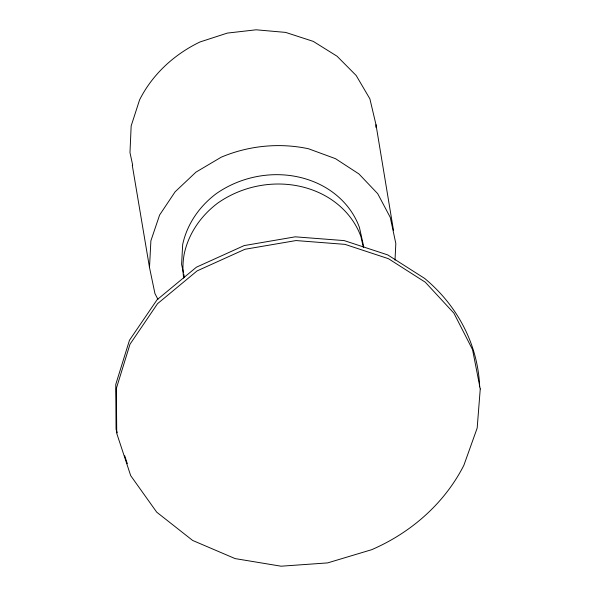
<?xml version="1.0" encoding="UTF-8"?>
<svg xmlns="http://www.w3.org/2000/svg" width="596" height="596" viewBox="0 0 596 596"><rect width="100%" height="100%" fill="white"/><g stroke="black" fill="none" stroke-linecap="round" stroke-linejoin="round"><path stroke-width="0.89" d="M375.92 127.41L375.994 124.706L369.878 98.832L356.199 75.521L337.075 56.24L313.258 41.377L285.618 32.4L256.138 29.8L227.352 33.085L199.98 41.973A130.651 115.676 -9.6 0 0 139.576 99.897L131.165 125.927L129.98 152.606L132.655 165.01M395.006 260.139L395.826 243.518L390.268 217.391L377.722 193.7L358.934 173.943L335.488 158.67L308.505 148.762A130.978 115.967 -9.6 0 0 221.198 157.202L195.957 172.14L175.127 191.793L159.616 215L150.892 240.777L149.499 267.492L154.953 293.597L157.933 299.326M479.467 386.901L479.609 385.083A182.883 161.926 -9.6 0 0 424.62 278.406L387.758 254.924L344.22 240.598L295.258 236.828L244.181 245.574L196.427 267.187L157.039 299.788L129.474 340.241L115.751 384.48L116.064 429.314L117.218 432.838M124.713 455.746L127.313 463.673M363.754 246.848L359.433 227.471A89.81 79.514 -9.6 0 0 319.352 184.209C286.363 168.296 245.917 172.847 216.162 193.73A94.608 83.768 -9.6 0 0 182.681 244.479L181.594 264.371L183.337 272.305M363.337 247.429L360.93 236.59A89.869 79.566 -9.6 0 0 321.117 193.655C288.181 177.645 247.683 182.13 217.905 202.975A94.6 83.753 -9.6 0 0 184.283 253.613A93.974 83.202 -9.6 0 0 183.672 278.116M183.724 274.071L184.499 277.594M132.282 165.293L149.499 267.492M393.502 230.429L375.994 124.706M480.249 388.957L477.173 428.07L463.859 465.312A184.298 163.177 -9.6 0 1 371.658 549.698L327.621 562.907L281.096 566.2L235.137 558.601L192.65 540.453L156.711 512.165L130.703 475.66L116.741 433.374L116.324 388.54L129.988 344.25L157.538 303.677L197.06 270.919L244.881 249.292L296.026 240.56L344.965 244.36L388.436 258.686L425.298 282.213L453.928 313.191L472.553 349.636L480.249 388.957"/></g></svg>
